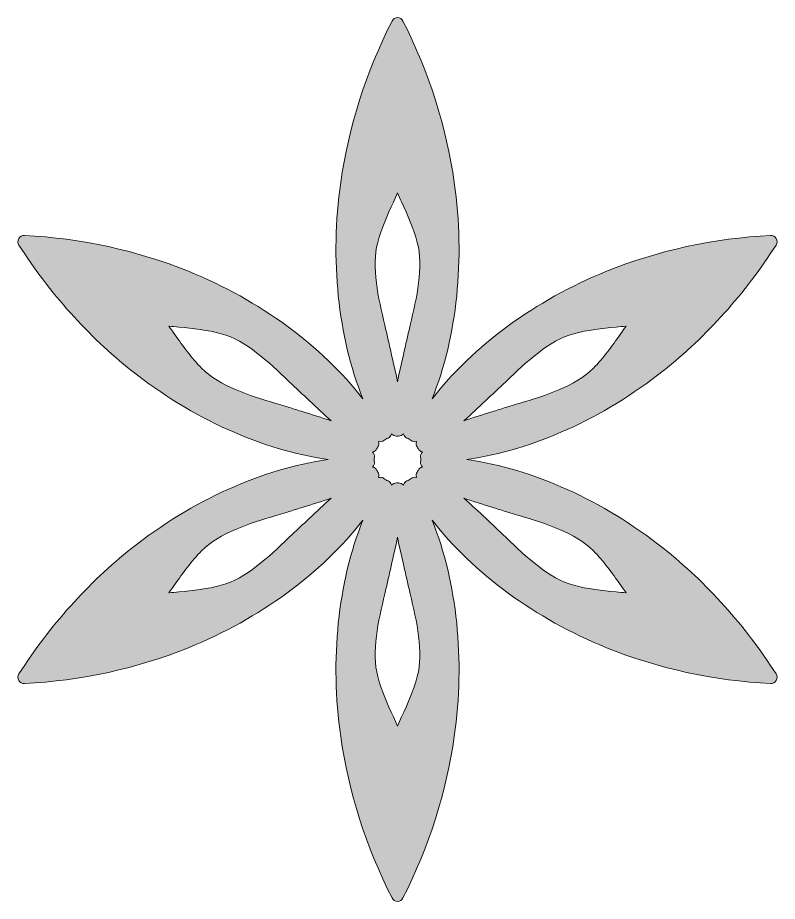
# Model space of a CAD drawing. Header units: inches. Extents: x 0 to 3117, y -2796 to 0.
# Drawn here: x 1443.5 to 1682.5, y -2770 to -2492 of the extents above; entities that cross this region are included whole.
import ezdxf

# ---------------------------------------------------------------- set-up
doc = ezdxf.new("R2010")
doc.units = ezdxf.units.IN
doc.header["$MEASUREMENT"] = 0
doc.layers.add('9', color=7, linetype='Continuous')

msp = doc.modelspace()

# ---------------------------------------------------------------- hatches: boundary and pattern name
at = {"layer": '9', "true_color": 0x031744}
h = msp.add_hatch(color=168, dxfattribs=at)
h.dxf.hatch_style = 2
edge = h.paths.add_edge_path()
edge.add_spline(control_points=[(1665.83, -2677.08), (1659.87, -2670.43), (1653.4, -2664.31), (1646.6, -2658.92), (1627.55, -2643.82), (1605.63, -2634), (1584.82, -2631), (1605.63, -2628), (1627.55, -2618.18), (1646.6, -2603.08), (1660.21, -2592.3), (1672.46, -2578.62), (1682.05, -2563.55), (1682.44, -2562.94), (1682.46, -2562.15), (1682.1, -2561.52), (1681.73, -2560.89), (1681.08, -2560.51), (1680.34, -2560.55), (1662.63, -2561.4), (1644.78, -2565.29), (1628.72, -2571.81), (1606.26, -2580.92), (1586.89, -2595.2), (1573.91, -2611.91), (1581.74, -2592.2), (1584.29, -2568.11), (1580.87, -2543.89), (1578.43, -2526.59), (1572.84, -2509.02), (1564.72, -2493.1), (1564.38, -2492.45), (1563.72, -2492.04), (1563, -2492.04), (1562.28, -2492.04), (1561.61, -2492.45), (1561.28, -2493.1), (1553.16, -2509.02), (1547.57, -2526.59), (1545.13, -2543.89), (1541.71, -2568.11), (1544.26, -2592.2), (1552.09, -2611.91), (1539.11, -2595.2), (1519.74, -2580.92), (1497.27, -2571.81), (1481.22, -2565.29), (1463.37, -2561.4), (1445.66, -2560.55), (1444.95, -2560.5), (1444.27, -2560.89), (1443.9, -2561.53), (1443.54, -2562.15), (1443.56, -2562.94), (1443.95, -2563.55), (1453.54, -2578.62), (1465.79, -2592.3), (1479.4, -2603.08), (1498.45, -2618.18), (1520.37, -2628), (1541.18, -2631), (1520.37, -2634), (1498.45, -2643.82), (1479.4, -2658.92), (1465.79, -2669.7), (1453.54, -2683.38), (1443.95, -2698.45), (1443.56, -2699.06), (1443.54, -2699.85), (1443.9, -2700.47), (1444.27, -2701.11), (1444.95, -2701.48), (1445.66, -2701.45), (1463.37, -2700.6), (1481.22, -2696.71), (1497.27, -2690.19), (1519.74, -2681.08), (1539.11, -2666.81), (1552.09, -2650.09), (1544.26, -2669.8), (1541.71, -2693.89), (1545.13, -2718.11), (1547.57, -2735.41), (1553.16, -2752.98), (1561.28, -2768.9), (1561.62, -2769.55), (1562.28, -2769.96), (1563, -2769.96), (1563.72, -2769.96), (1564.39, -2769.55), (1564.72, -2768.9), (1572.84, -2752.98), (1578.43, -2735.41), (1580.87, -2718.11), (1584.29, -2693.89), (1581.74, -2669.8), (1573.91, -2650.09), (1586.89, -2666.8), (1606.26, -2681.08), (1628.73, -2690.19), (1644.78, -2696.71), (1662.63, -2700.59), (1680.34, -2701.45), (1681.06, -2701.48), (1681.74, -2701.11), (1682.1, -2700.47), (1682.46, -2699.84), (1682.44, -2699.06), (1682.05, -2698.45), (1677.25, -2690.91), (1671.8, -2683.73), (1665.83, -2677.08)], knot_values=[0, 0, 0, 0, 1, 1, 1, 2, 2, 2, 3, 3, 3, 4, 4, 4, 5, 5, 5, 6, 6, 6, 7, 7, 7, 8, 8, 8, 9, 9, 9, 10, 10, 10, 11, 11, 11, 12, 12, 12, 13, 13, 13, 14, 14, 14, 15, 15, 15, 16, 16, 16, 17, 17, 17, 18, 18, 18, 19, 19, 19, 20, 20, 20, 21, 21, 21, 22, 22, 22, 23, 23, 23, 24, 24, 24, 25, 25, 25, 26, 26, 26, 27, 27, 27, 28, 28, 28, 29, 29, 29, 30, 30, 30, 31, 31, 31, 32, 32, 32, 33, 33, 33, 34, 34, 34, 35, 35, 35, 36, 36, 36, 37, 37, 37, 37], degree=3, periodic=1)
edge = h.paths.add_edge_path()
edge.add_spline(control_points=[(1597.25, -2655.65), (1596.18, -2654.63), (1595.13, -2653.63), (1594.11, -2652.68), (1592.97, -2651.62), (1591.85, -2650.56), (1590.73, -2649.5), (1588.51, -2647.41), (1586.25, -2645.26), (1583.91, -2643.2), (1586.84, -2644.21), (1589.81, -2645.12), (1592.7, -2646), (1594.18, -2646.46), (1595.66, -2646.91), (1597.14, -2647.38), (1598.46, -2647.8), (1599.84, -2648.22), (1601.25, -2648.64), (1609.56, -2651.15), (1618.99, -2654), (1624.62, -2659.7), (1627.79, -2662.91), (1630.47, -2666.7), (1633.07, -2670.36), (1633.67, -2671.21), (1634.29, -2672.08), (1634.92, -2672.95), (1633.86, -2672.84), (1632.81, -2672.73), (1631.77, -2672.63), (1627.33, -2672.19), (1622.74, -2671.74), (1618.41, -2670.57), (1610.7, -2668.5), (1603.55, -2661.67), (1597.25, -2655.65)], knot_values=[0, 0, 0, 0, 1, 1, 1, 2, 2, 2, 3, 3, 3, 4, 4, 4, 5, 5, 5, 6, 6, 6, 7, 7, 7, 8, 8, 8, 9, 9, 9, 10, 10, 10, 11, 11, 11, 12, 12, 12, 12], degree=3, periodic=1)
edge = h.paths.add_edge_path()
edge.add_spline(control_points=[(1568.95, -2636.56), (1568.96, -2636.6), (1568.97, -2636.64), (1568.98, -2636.68), (1568.93, -2636.67), (1568.88, -2636.65), (1568.82, -2636.64), (1568.29, -2636.52), (1567.73, -2636.65), (1567.29, -2636.97), (1566.87, -2637.28), (1566.43, -2637.54), (1565.97, -2637.75), (1565.48, -2637.97), (1565.09, -2638.39), (1564.93, -2638.92), (1564.91, -2638.96), (1564.89, -2639.02), (1564.88, -2639.07), (1564.85, -2639.04), (1564.83, -2639.01), (1564.8, -2638.98), (1564.42, -2638.58), (1563.89, -2638.35), (1563.33, -2638.37), (1563.33, -2638.37), (1563, -2638.39), (1563, -2638.39), (1563, -2638.39), (1562.67, -2638.37), (1562.67, -2638.37), (1562.11, -2638.34), (1561.58, -2638.58), (1561.2, -2638.98), (1561.17, -2639.01), (1561.15, -2639.04), (1561.12, -2639.07), (1561.11, -2639.02), (1561.09, -2638.96), (1561.07, -2638.92), (1560.91, -2638.39), (1560.52, -2637.97), (1560.03, -2637.75), (1559.57, -2637.54), (1559.13, -2637.28), (1558.71, -2636.97), (1558.37, -2636.73), (1557.98, -2636.6), (1557.57, -2636.6), (1557.44, -2636.6), (1557.31, -2636.61), (1557.18, -2636.64), (1557.12, -2636.65), (1557.07, -2636.67), (1557.02, -2636.68), (1557.03, -2636.64), (1557.04, -2636.6), (1557.05, -2636.56), (1557.22, -2636.01), (1557.13, -2635.43), (1556.83, -2634.95), (1556.72, -2634.78), (1556.62, -2634.6), (1556.52, -2634.42), (1556.26, -2633.91), (1555.8, -2633.55), (1555.25, -2633.42), (1555.21, -2633.41), (1555.17, -2633.41), (1555.13, -2633.4), (1555.17, -2633.36), (1555.21, -2633.32), (1555.25, -2633.28), (1555.61, -2632.87), (1555.78, -2632.32), (1555.72, -2631.78), (1555.7, -2631.52), (1555.69, -2631.26), (1555.69, -2631), (1555.69, -2630.74), (1555.7, -2630.48), (1555.72, -2630.22), (1555.78, -2629.68), (1555.61, -2629.13), (1555.25, -2628.72), (1555.21, -2628.68), (1555.17, -2628.64), (1555.13, -2628.6), (1555.17, -2628.59), (1555.21, -2628.59), (1555.25, -2628.58), (1555.8, -2628.45), (1556.26, -2628.09), (1556.52, -2627.58), (1556.62, -2627.4), (1556.73, -2627.22), (1556.83, -2627.04), (1557.13, -2626.56), (1557.22, -2625.98), (1557.05, -2625.43), (1557.04, -2625.4), (1557.03, -2625.36), (1557.02, -2625.32), (1557.07, -2625.33), (1557.12, -2625.35), (1557.18, -2625.36), (1557.71, -2625.48), (1558.27, -2625.35), (1558.71, -2625.03), (1559.13, -2624.72), (1559.57, -2624.46), (1560.03, -2624.25), (1560.52, -2624.03), (1560.91, -2623.6), (1561.07, -2623.08), (1561.09, -2623.04), (1561.11, -2622.98), (1561.12, -2622.93), (1561.15, -2622.96), (1561.18, -2622.99), (1561.2, -2623.02), (1561.58, -2623.43), (1562.11, -2623.66), (1562.69, -2623.63), (1562.69, -2623.63), (1563, -2623.61), (1563, -2623.61), (1563, -2623.61), (1563.31, -2623.63), (1563.31, -2623.63), (1563.88, -2623.66), (1564.42, -2623.43), (1564.79, -2623.02), (1564.79, -2623.02), (1564.88, -2622.93), (1564.88, -2622.93), (1564.89, -2622.98), (1564.91, -2623.03), (1564.93, -2623.08), (1565.09, -2623.6), (1565.48, -2624.03), (1565.97, -2624.25), (1566.43, -2624.46), (1566.87, -2624.72), (1567.29, -2625.03), (1567.73, -2625.35), (1568.28, -2625.48), (1568.82, -2625.36), (1568.88, -2625.35), (1568.93, -2625.33), (1568.98, -2625.32), (1568.97, -2625.36), (1568.96, -2625.4), (1568.95, -2625.44), (1568.78, -2625.98), (1568.86, -2626.57), (1569.17, -2627.05), (1569.27, -2627.22), (1569.38, -2627.4), (1569.48, -2627.58), (1569.74, -2628.08), (1570.2, -2628.45), (1570.75, -2628.58), (1570.79, -2628.59), (1570.83, -2628.59), (1570.87, -2628.6), (1570.83, -2628.64), (1570.79, -2628.68), (1570.75, -2628.72), (1570.39, -2629.13), (1570.22, -2629.68), (1570.27, -2630.22), (1570.3, -2630.47), (1570.31, -2630.74), (1570.31, -2631), (1570.31, -2631.26), (1570.3, -2631.52), (1570.27, -2631.78), (1570.22, -2632.32), (1570.39, -2632.87), (1570.75, -2633.28), (1570.79, -2633.32), (1570.83, -2633.36), (1570.87, -2633.4), (1570.83, -2633.41), (1570.79, -2633.41), (1570.75, -2633.42), (1570.2, -2633.55), (1569.74, -2633.91), (1569.48, -2634.42), (1569.38, -2634.6), (1569.27, -2634.78), (1569.17, -2634.95), (1568.87, -2635.43), (1568.78, -2636.01), (1568.95, -2636.56)], knot_values=[0, 0, 0, 0, 1, 1, 1, 2, 2, 2, 3, 3, 3, 4, 4, 4, 5, 5, 5, 6, 6, 6, 7, 7, 7, 8, 8, 8, 9, 9, 9, 10, 10, 10, 11, 11, 11, 12, 12, 12, 13, 13, 13, 14, 14, 14, 15, 15, 15, 16, 16, 16, 17, 17, 17, 18, 18, 18, 19, 19, 19, 20, 20, 20, 21, 21, 21, 22, 22, 22, 23, 23, 23, 24, 24, 24, 25, 25, 25, 26, 26, 26, 27, 27, 27, 28, 28, 28, 29, 29, 29, 30, 30, 30, 31, 31, 31, 32, 32, 32, 33, 33, 33, 34, 34, 34, 35, 35, 35, 36, 36, 36, 37, 37, 37, 38, 38, 38, 39, 39, 39, 40, 40, 40, 41, 41, 41, 42, 42, 42, 43, 43, 43, 44, 44, 44, 45, 45, 45, 46, 46, 46, 47, 47, 47, 48, 48, 48, 49, 49, 49, 50, 50, 50, 51, 51, 51, 52, 52, 52, 53, 53, 53, 54, 54, 54, 55, 55, 55, 56, 56, 56, 57, 57, 57, 58, 58, 58, 59, 59, 59, 60, 60, 60, 61, 61, 61, 62, 62, 62, 63, 63, 63, 64, 64, 64, 65, 65, 65, 65], degree=3, periodic=1)
edge = h.paths.add_edge_path()
edge.add_spline(control_points=[(1556.79, -2699.28), (1554.71, -2691.49), (1556.99, -2681.83), (1558.99, -2673.3), (1559.34, -2671.85), (1559.67, -2670.43), (1559.97, -2669.06), (1560.31, -2667.54), (1560.66, -2666.01), (1561.01, -2664.5), (1561.7, -2661.52), (1562.4, -2658.47), (1563, -2655.39), (1563.6, -2658.47), (1564.3, -2661.52), (1564.99, -2664.49), (1565.34, -2666.01), (1565.69, -2667.53), (1566.03, -2669.06), (1566.33, -2670.43), (1566.66, -2671.85), (1567.01, -2673.3), (1569.01, -2681.83), (1571.29, -2691.49), (1569.22, -2699.28), (1568.05, -2703.64), (1566.14, -2707.88), (1564.3, -2711.98), (1563.87, -2712.95), (1563.43, -2713.92), (1563, -2714.9), (1562.57, -2713.92), (1562.13, -2712.95), (1561.7, -2711.98), (1559.86, -2707.88), (1557.95, -2703.64), (1556.79, -2699.28)], knot_values=[0, 0, 0, 0, 1, 1, 1, 2, 2, 2, 3, 3, 3, 4, 4, 4, 5, 5, 5, 6, 6, 6, 7, 7, 7, 8, 8, 8, 9, 9, 9, 10, 10, 10, 11, 11, 11, 12, 12, 12, 12], degree=3, periodic=1)
edge = h.paths.add_edge_path()
edge.add_spline(control_points=[(1531.89, -2652.68), (1530.87, -2653.63), (1529.83, -2654.63), (1528.75, -2655.65), (1522.45, -2661.67), (1515.3, -2668.5), (1507.59, -2670.57), (1503.26, -2671.74), (1498.67, -2672.19), (1494.23, -2672.64), (1493.19, -2672.73), (1492.14, -2672.84), (1491.08, -2672.96), (1491.71, -2672.08), (1492.32, -2671.21), (1492.93, -2670.36), (1495.53, -2666.7), (1498.21, -2662.91), (1501.38, -2659.7), (1507.01, -2654), (1516.44, -2651.15), (1524.75, -2648.64), (1526.16, -2648.22), (1527.54, -2647.8), (1528.86, -2647.38), (1530.33, -2646.91), (1531.82, -2646.46), (1533.3, -2646), (1536.19, -2645.12), (1539.16, -2644.21), (1542.09, -2643.2), (1539.76, -2645.26), (1537.5, -2647.4), (1535.29, -2649.48), (1534.16, -2650.55), (1533.03, -2651.62), (1531.89, -2652.68)], knot_values=[0, 0, 0, 0, 1, 1, 1, 2, 2, 2, 3, 3, 3, 4, 4, 4, 5, 5, 5, 6, 6, 6, 7, 7, 7, 8, 8, 8, 9, 9, 9, 10, 10, 10, 11, 11, 11, 12, 12, 12, 12], degree=3, periodic=1)
edge = h.paths.add_edge_path()
edge.add_spline(control_points=[(1531.89, -2609.32), (1533.03, -2610.38), (1534.16, -2611.45), (1535.29, -2612.52), (1537.5, -2614.6), (1539.76, -2616.74), (1542.09, -2618.8), (1539.15, -2617.79), (1536.19, -2616.88), (1533.29, -2616), (1531.82, -2615.54), (1530.33, -2615.09), (1528.86, -2614.62), (1527.54, -2614.2), (1526.16, -2613.78), (1524.75, -2613.36), (1516.44, -2610.85), (1507.01, -2608), (1501.38, -2602.3), (1498.21, -2599.09), (1495.53, -2595.3), (1492.93, -2591.64), (1492.32, -2590.79), (1491.71, -2589.92), (1491.08, -2589.05), (1492.14, -2589.16), (1493.19, -2589.27), (1494.23, -2589.37), (1498.67, -2589.81), (1503.26, -2590.26), (1507.59, -2591.43), (1515.3, -2593.5), (1522.45, -2600.33), (1528.75, -2606.35), (1529.82, -2607.37), (1530.87, -2608.37), (1531.89, -2609.32)], knot_values=[0, 0, 0, 0, 1, 1, 1, 2, 2, 2, 3, 3, 3, 4, 4, 4, 5, 5, 5, 6, 6, 6, 7, 7, 7, 8, 8, 8, 9, 9, 9, 10, 10, 10, 11, 11, 11, 12, 12, 12, 12], degree=3, periodic=1)
edge = h.paths.add_edge_path()
edge.add_spline(control_points=[(1569.22, -2562.72), (1571.29, -2570.51), (1569.01, -2580.17), (1567.01, -2588.7), (1566.66, -2590.15), (1566.33, -2591.57), (1566.03, -2592.94), (1565.69, -2594.47), (1565.34, -2595.99), (1564.99, -2597.5), (1564.3, -2600.48), (1563.6, -2603.53), (1563, -2606.61), (1562.4, -2603.53), (1561.7, -2600.49), (1561.01, -2597.51), (1560.66, -2596), (1560.31, -2594.47), (1559.97, -2592.94), (1559.67, -2591.57), (1559.34, -2590.15), (1558.99, -2588.71), (1556.99, -2580.18), (1554.71, -2570.51), (1556.78, -2562.72), (1557.95, -2558.36), (1559.86, -2554.12), (1561.7, -2550.02), (1562.13, -2549.05), (1562.57, -2548.08), (1563, -2547.1), (1563.43, -2548.08), (1563.87, -2549.05), (1564.3, -2550.01), (1566.14, -2554.12), (1568.05, -2558.36), (1569.22, -2562.72)], knot_values=[0, 0, 0, 0, 1, 1, 1, 2, 2, 2, 3, 3, 3, 4, 4, 4, 5, 5, 5, 6, 6, 6, 7, 7, 7, 8, 8, 8, 9, 9, 9, 10, 10, 10, 11, 11, 11, 12, 12, 12, 12], degree=3, periodic=1)
edge = h.paths.add_edge_path()
edge.add_spline(control_points=[(1594.11, -2609.32), (1595.13, -2608.37), (1596.17, -2607.37), (1597.25, -2606.35), (1603.55, -2600.33), (1610.7, -2593.5), (1618.41, -2591.43), (1622.74, -2590.26), (1627.33, -2589.81), (1631.77, -2589.36), (1632.81, -2589.27), (1633.86, -2589.16), (1634.91, -2589.04), (1634.28, -2589.92), (1633.67, -2590.79), (1633.06, -2591.64), (1630.47, -2595.3), (1627.78, -2599.09), (1624.62, -2602.3), (1618.99, -2608), (1609.56, -2610.85), (1601.25, -2613.36), (1599.84, -2613.78), (1598.46, -2614.2), (1597.14, -2614.62), (1595.66, -2615.09), (1594.18, -2615.54), (1592.7, -2616), (1589.81, -2616.88), (1586.84, -2617.79), (1583.91, -2618.8), (1586.24, -2616.74), (1588.5, -2614.6), (1590.71, -2612.51), (1591.84, -2611.45), (1592.97, -2610.38), (1594.11, -2609.32)], knot_values=[0, 0, 0, 0, 1, 1, 1, 2, 2, 2, 3, 3, 3, 4, 4, 4, 5, 5, 5, 6, 6, 6, 7, 7, 7, 8, 8, 8, 9, 9, 9, 10, 10, 10, 11, 11, 11, 12, 12, 12, 12], degree=3, periodic=1)

# ---------------------------------------------------------------- linework, layer by layer
at = {"layer": '9', "lineweight": 0}
for points, knots in [([(1665.83, -2677.08), (1659.87, -2670.43), (1653.4, -2664.31), (1646.6, -2658.92), (1627.55, -2643.82), (1605.63, -2634), (1584.82, -2631), (1605.63, -2628), (1627.55, -2618.18), (1646.6, -2603.08), (1660.21, -2592.3), (1672.46, -2578.62), (1682.05, -2563.55), (1682.44, -2562.94), (1682.46, -2562.15), (1682.1, -2561.52), (1681.73, -2560.89), (1681.08, -2560.51), (1680.34, -2560.55), (1662.63, -2561.4), (1644.78, -2565.29), (1628.72, -2571.81), (1606.26, -2580.92), (1586.89, -2595.2), (1573.91, -2611.91), (1581.74, -2592.2), (1584.29, -2568.11), (1580.87, -2543.89), (1578.43, -2526.59), (1572.84, -2509.02), (1564.72, -2493.1), (1564.38, -2492.45), (1563.72, -2492.04), (1563, -2492.04), (1562.28, -2492.04), (1561.61, -2492.45), (1561.28, -2493.1), (1553.16, -2509.02), (1547.57, -2526.59), (1545.13, -2543.89), (1541.71, -2568.11), (1544.26, -2592.2), (1552.09, -2611.91), (1539.11, -2595.2), (1519.74, -2580.92), (1497.27, -2571.81), (1481.22, -2565.29), (1463.37, -2561.4), (1445.66, -2560.55), (1444.95, -2560.5), (1444.27, -2560.89), (1443.9, -2561.53), (1443.54, -2562.15), (1443.56, -2562.94), (1443.95, -2563.55), (1453.54, -2578.62), (1465.79, -2592.3), (1479.4, -2603.08), (1498.45, -2618.18), (1520.37, -2628), (1541.18, -2631), (1520.37, -2634), (1498.45, -2643.82), (1479.4, -2658.92), (1465.79, -2669.7), (1453.54, -2683.38), (1443.95, -2698.45), (1443.56, -2699.06), (1443.54, -2699.85), (1443.9, -2700.47), (1444.27, -2701.11), (1444.95, -2701.48), (1445.66, -2701.45), (1463.37, -2700.6), (1481.22, -2696.71), (1497.27, -2690.19), (1519.74, -2681.08), (1539.11, -2666.81), (1552.09, -2650.09), (1544.26, -2669.8), (1541.71, -2693.89), (1545.13, -2718.11), (1547.57, -2735.41), (1553.16, -2752.98), (1561.28, -2768.9), (1561.62, -2769.55), (1562.28, -2769.96), (1563, -2769.96), (1563.72, -2769.96), (1564.39, -2769.55), (1564.72, -2768.9), (1572.84, -2752.98), (1578.43, -2735.41), (1580.87, -2718.11), (1584.29, -2693.89), (1581.74, -2669.8), (1573.91, -2650.09), (1586.89, -2666.8), (1606.26, -2681.08), (1628.73, -2690.19), (1644.78, -2696.71), (1662.63, -2700.59), (1680.34, -2701.45), (1681.06, -2701.48), (1681.74, -2701.11), (1682.1, -2700.47), (1682.46, -2699.84), (1682.44, -2699.06), (1682.05, -2698.45), (1677.25, -2690.91), (1671.8, -2683.73), (1665.83, -2677.08)], [0, 0, 0, 0, 1, 1, 1, 2, 2, 2, 3, 3, 3, 4, 4, 4, 5, 5, 5, 6, 6, 6, 7, 7, 7, 8, 8, 8, 9, 9, 9, 10, 10, 10, 11, 11, 11, 12, 12, 12, 13, 13, 13, 14, 14, 14, 15, 15, 15, 16, 16, 16, 17, 17, 17, 18, 18, 18, 19, 19, 19, 20, 20, 20, 21, 21, 21, 22, 22, 22, 23, 23, 23, 24, 24, 24, 25, 25, 25, 26, 26, 26, 27, 27, 27, 28, 28, 28, 29, 29, 29, 30, 30, 30, 31, 31, 31, 32, 32, 32, 33, 33, 33, 34, 34, 34, 35, 35, 35, 36, 36, 36, 37, 37, 37, 37]), ([(1569.22, -2562.72), (1571.29, -2570.51), (1569.01, -2580.17), (1567.01, -2588.7), (1566.66, -2590.15), (1566.33, -2591.57), (1566.03, -2592.94), (1565.69, -2594.47), (1565.34, -2595.99), (1564.99, -2597.5), (1564.3, -2600.48), (1563.6, -2603.53), (1563, -2606.61), (1562.4, -2603.53), (1561.7, -2600.49), (1561.01, -2597.51), (1560.66, -2596), (1560.31, -2594.47), (1559.97, -2592.94), (1559.67, -2591.57), (1559.34, -2590.15), (1558.99, -2588.71), (1556.99, -2580.18), (1554.71, -2570.51), (1556.78, -2562.72), (1557.95, -2558.36), (1559.86, -2554.12), (1561.7, -2550.02), (1562.13, -2549.05), (1562.57, -2548.08), (1563, -2547.1), (1563.43, -2548.08), (1563.87, -2549.05), (1564.3, -2550.01), (1566.14, -2554.12), (1568.05, -2558.36), (1569.22, -2562.72)], [0, 0, 0, 0, 1, 1, 1, 2, 2, 2, 3, 3, 3, 4, 4, 4, 5, 5, 5, 6, 6, 6, 7, 7, 7, 8, 8, 8, 9, 9, 9, 10, 10, 10, 11, 11, 11, 12, 12, 12, 12]), ([(1531.89, -2609.32), (1533.03, -2610.38), (1534.16, -2611.45), (1535.29, -2612.52), (1537.5, -2614.6), (1539.76, -2616.74), (1542.09, -2618.8), (1539.15, -2617.79), (1536.19, -2616.88), (1533.29, -2616), (1531.82, -2615.54), (1530.33, -2615.09), (1528.86, -2614.62), (1527.54, -2614.2), (1526.16, -2613.78), (1524.75, -2613.36), (1516.44, -2610.85), (1507.01, -2608), (1501.38, -2602.3), (1498.21, -2599.09), (1495.53, -2595.3), (1492.93, -2591.64), (1492.32, -2590.79), (1491.71, -2589.92), (1491.08, -2589.05), (1492.14, -2589.16), (1493.19, -2589.27), (1494.23, -2589.37), (1498.67, -2589.81), (1503.26, -2590.26), (1507.59, -2591.43), (1515.3, -2593.5), (1522.45, -2600.33), (1528.75, -2606.35), (1529.82, -2607.37), (1530.87, -2608.37), (1531.89, -2609.32)], [0, 0, 0, 0, 1, 1, 1, 2, 2, 2, 3, 3, 3, 4, 4, 4, 5, 5, 5, 6, 6, 6, 7, 7, 7, 8, 8, 8, 9, 9, 9, 10, 10, 10, 11, 11, 11, 12, 12, 12, 12]), ([(1594.11, -2609.32), (1595.13, -2608.37), (1596.17, -2607.37), (1597.25, -2606.35), (1603.55, -2600.33), (1610.7, -2593.5), (1618.41, -2591.43), (1622.74, -2590.26), (1627.33, -2589.81), (1631.77, -2589.36), (1632.81, -2589.27), (1633.86, -2589.16), (1634.91, -2589.04), (1634.28, -2589.92), (1633.67, -2590.79), (1633.06, -2591.64), (1630.47, -2595.3), (1627.78, -2599.09), (1624.62, -2602.3), (1618.99, -2608), (1609.56, -2610.85), (1601.25, -2613.36), (1599.84, -2613.78), (1598.46, -2614.2), (1597.14, -2614.62), (1595.66, -2615.09), (1594.18, -2615.54), (1592.7, -2616), (1589.81, -2616.88), (1586.84, -2617.79), (1583.91, -2618.8), (1586.24, -2616.74), (1588.5, -2614.6), (1590.71, -2612.51), (1591.84, -2611.45), (1592.97, -2610.38), (1594.11, -2609.32)], [0, 0, 0, 0, 1, 1, 1, 2, 2, 2, 3, 3, 3, 4, 4, 4, 5, 5, 5, 6, 6, 6, 7, 7, 7, 8, 8, 8, 9, 9, 9, 10, 10, 10, 11, 11, 11, 12, 12, 12, 12]), ([(1568.95, -2636.56), (1568.96, -2636.6), (1568.97, -2636.64), (1568.98, -2636.68), (1568.93, -2636.67), (1568.88, -2636.65), (1568.82, -2636.64), (1568.29, -2636.52), (1567.73, -2636.65), (1567.29, -2636.97), (1566.87, -2637.28), (1566.43, -2637.54), (1565.97, -2637.75), (1565.48, -2637.97), (1565.09, -2638.39), (1564.93, -2638.92), (1564.91, -2638.96), (1564.89, -2639.02), (1564.88, -2639.07), (1564.85, -2639.04), (1564.83, -2639.01), (1564.8, -2638.98), (1564.42, -2638.58), (1563.89, -2638.35), (1563.33, -2638.37), (1563.33, -2638.37), (1563, -2638.39), (1563, -2638.39), (1563, -2638.39), (1562.67, -2638.37), (1562.67, -2638.37), (1562.11, -2638.34), (1561.58, -2638.58), (1561.2, -2638.98), (1561.17, -2639.01), (1561.15, -2639.04), (1561.12, -2639.07), (1561.11, -2639.02), (1561.09, -2638.96), (1561.07, -2638.92), (1560.91, -2638.39), (1560.52, -2637.97), (1560.03, -2637.75), (1559.57, -2637.54), (1559.13, -2637.28), (1558.71, -2636.97), (1558.37, -2636.73), (1557.98, -2636.6), (1557.57, -2636.6), (1557.44, -2636.6), (1557.31, -2636.61), (1557.18, -2636.64), (1557.12, -2636.65), (1557.07, -2636.67), (1557.02, -2636.68), (1557.03, -2636.64), (1557.04, -2636.6), (1557.05, -2636.56), (1557.22, -2636.01), (1557.13, -2635.43), (1556.83, -2634.95), (1556.72, -2634.78), (1556.62, -2634.6), (1556.52, -2634.42), (1556.26, -2633.91), (1555.8, -2633.55), (1555.25, -2633.42), (1555.21, -2633.41), (1555.17, -2633.41), (1555.13, -2633.4), (1555.17, -2633.36), (1555.21, -2633.32), (1555.25, -2633.28), (1555.61, -2632.87), (1555.78, -2632.32), (1555.72, -2631.78), (1555.7, -2631.52), (1555.69, -2631.26), (1555.69, -2631), (1555.69, -2630.74), (1555.7, -2630.48), (1555.72, -2630.22), (1555.78, -2629.68), (1555.61, -2629.13), (1555.25, -2628.72), (1555.21, -2628.68), (1555.17, -2628.64), (1555.13, -2628.6), (1555.17, -2628.59), (1555.21, -2628.59), (1555.25, -2628.58), (1555.8, -2628.45), (1556.26, -2628.09), (1556.52, -2627.58), (1556.62, -2627.4), (1556.73, -2627.22), (1556.83, -2627.04), (1557.13, -2626.56), (1557.22, -2625.98), (1557.05, -2625.43), (1557.04, -2625.4), (1557.03, -2625.36), (1557.02, -2625.32), (1557.07, -2625.33), (1557.12, -2625.35), (1557.18, -2625.36), (1557.71, -2625.48), (1558.27, -2625.35), (1558.71, -2625.03), (1559.13, -2624.72), (1559.57, -2624.46), (1560.03, -2624.25), (1560.52, -2624.03), (1560.91, -2623.6), (1561.07, -2623.08), (1561.09, -2623.04), (1561.11, -2622.98), (1561.12, -2622.93), (1561.15, -2622.96), (1561.18, -2622.99), (1561.2, -2623.02), (1561.58, -2623.43), (1562.11, -2623.66), (1562.69, -2623.63), (1562.69, -2623.63), (1563, -2623.61), (1563, -2623.61), (1563, -2623.61), (1563.31, -2623.63), (1563.31, -2623.63), (1563.88, -2623.66), (1564.42, -2623.43), (1564.79, -2623.02), (1564.79, -2623.02), (1564.88, -2622.93), (1564.88, -2622.93), (1564.89, -2622.98), (1564.91, -2623.03), (1564.93, -2623.08), (1565.09, -2623.6), (1565.48, -2624.03), (1565.97, -2624.25), (1566.43, -2624.46), (1566.87, -2624.72), (1567.29, -2625.03), (1567.73, -2625.35), (1568.28, -2625.48), (1568.82, -2625.36), (1568.88, -2625.35), (1568.93, -2625.33), (1568.98, -2625.32), (1568.97, -2625.36), (1568.96, -2625.4), (1568.95, -2625.44), (1568.78, -2625.98), (1568.86, -2626.57), (1569.17, -2627.05), (1569.27, -2627.22), (1569.38, -2627.4), (1569.48, -2627.58), (1569.74, -2628.08), (1570.2, -2628.45), (1570.75, -2628.58), (1570.79, -2628.59), (1570.83, -2628.59), (1570.87, -2628.6), (1570.83, -2628.64), (1570.79, -2628.68), (1570.75, -2628.72), (1570.39, -2629.13), (1570.22, -2629.68), (1570.27, -2630.22), (1570.3, -2630.47), (1570.31, -2630.74), (1570.31, -2631), (1570.31, -2631.26), (1570.3, -2631.52), (1570.27, -2631.78), (1570.22, -2632.32), (1570.39, -2632.87), (1570.75, -2633.28), (1570.79, -2633.32), (1570.83, -2633.36), (1570.87, -2633.4), (1570.83, -2633.41), (1570.79, -2633.41), (1570.75, -2633.42), (1570.2, -2633.55), (1569.74, -2633.91), (1569.48, -2634.42), (1569.38, -2634.6), (1569.27, -2634.78), (1569.17, -2634.95), (1568.87, -2635.43), (1568.78, -2636.01), (1568.95, -2636.56)], [0, 0, 0, 0, 1, 1, 1, 2, 2, 2, 3, 3, 3, 4, 4, 4, 5, 5, 5, 6, 6, 6, 7, 7, 7, 8, 8, 8, 9, 9, 9, 10, 10, 10, 11, 11, 11, 12, 12, 12, 13, 13, 13, 14, 14, 14, 15, 15, 15, 16, 16, 16, 17, 17, 17, 18, 18, 18, 19, 19, 19, 20, 20, 20, 21, 21, 21, 22, 22, 22, 23, 23, 23, 24, 24, 24, 25, 25, 25, 26, 26, 26, 27, 27, 27, 28, 28, 28, 29, 29, 29, 30, 30, 30, 31, 31, 31, 32, 32, 32, 33, 33, 33, 34, 34, 34, 35, 35, 35, 36, 36, 36, 37, 37, 37, 38, 38, 38, 39, 39, 39, 40, 40, 40, 41, 41, 41, 42, 42, 42, 43, 43, 43, 44, 44, 44, 45, 45, 45, 46, 46, 46, 47, 47, 47, 48, 48, 48, 49, 49, 49, 50, 50, 50, 51, 51, 51, 52, 52, 52, 53, 53, 53, 54, 54, 54, 55, 55, 55, 56, 56, 56, 57, 57, 57, 58, 58, 58, 59, 59, 59, 60, 60, 60, 61, 61, 61, 62, 62, 62, 63, 63, 63, 64, 64, 64, 65, 65, 65, 65]), ([(1531.89, -2652.68), (1530.87, -2653.63), (1529.83, -2654.63), (1528.75, -2655.65), (1522.45, -2661.67), (1515.3, -2668.5), (1507.59, -2670.57), (1503.26, -2671.74), (1498.67, -2672.19), (1494.23, -2672.64), (1493.19, -2672.73), (1492.14, -2672.84), (1491.08, -2672.96), (1491.71, -2672.08), (1492.32, -2671.21), (1492.93, -2670.36), (1495.53, -2666.7), (1498.21, -2662.91), (1501.38, -2659.7), (1507.01, -2654), (1516.44, -2651.15), (1524.75, -2648.64), (1526.16, -2648.22), (1527.54, -2647.8), (1528.86, -2647.38), (1530.33, -2646.91), (1531.82, -2646.46), (1533.3, -2646), (1536.19, -2645.12), (1539.16, -2644.21), (1542.09, -2643.2), (1539.76, -2645.26), (1537.5, -2647.4), (1535.29, -2649.48), (1534.16, -2650.55), (1533.03, -2651.62), (1531.89, -2652.68)], [0, 0, 0, 0, 1, 1, 1, 2, 2, 2, 3, 3, 3, 4, 4, 4, 5, 5, 5, 6, 6, 6, 7, 7, 7, 8, 8, 8, 9, 9, 9, 10, 10, 10, 11, 11, 11, 12, 12, 12, 12]), ([(1597.25, -2655.65), (1596.18, -2654.63), (1595.13, -2653.63), (1594.11, -2652.68), (1592.97, -2651.62), (1591.85, -2650.56), (1590.73, -2649.5), (1588.51, -2647.41), (1586.25, -2645.26), (1583.91, -2643.2), (1586.84, -2644.21), (1589.81, -2645.12), (1592.7, -2646), (1594.18, -2646.46), (1595.66, -2646.91), (1597.14, -2647.38), (1598.46, -2647.8), (1599.84, -2648.22), (1601.25, -2648.64), (1609.56, -2651.15), (1618.99, -2654), (1624.62, -2659.7), (1627.79, -2662.91), (1630.47, -2666.7), (1633.07, -2670.36), (1633.67, -2671.21), (1634.29, -2672.08), (1634.92, -2672.95), (1633.86, -2672.84), (1632.81, -2672.73), (1631.77, -2672.63), (1627.33, -2672.19), (1622.74, -2671.74), (1618.41, -2670.57), (1610.7, -2668.5), (1603.55, -2661.67), (1597.25, -2655.65)], [0, 0, 0, 0, 1, 1, 1, 2, 2, 2, 3, 3, 3, 4, 4, 4, 5, 5, 5, 6, 6, 6, 7, 7, 7, 8, 8, 8, 9, 9, 9, 10, 10, 10, 11, 11, 11, 12, 12, 12, 12]), ([(1556.79, -2699.28), (1554.71, -2691.49), (1556.99, -2681.83), (1558.99, -2673.3), (1559.34, -2671.85), (1559.67, -2670.43), (1559.97, -2669.06), (1560.31, -2667.54), (1560.66, -2666.01), (1561.01, -2664.5), (1561.7, -2661.52), (1562.4, -2658.47), (1563, -2655.39), (1563.6, -2658.47), (1564.3, -2661.52), (1564.99, -2664.49), (1565.34, -2666.01), (1565.69, -2667.53), (1566.03, -2669.06), (1566.33, -2670.43), (1566.66, -2671.85), (1567.01, -2673.3), (1569.01, -2681.83), (1571.29, -2691.49), (1569.22, -2699.28), (1568.05, -2703.64), (1566.14, -2707.88), (1564.3, -2711.98), (1563.87, -2712.95), (1563.43, -2713.92), (1563, -2714.9), (1562.57, -2713.92), (1562.13, -2712.95), (1561.7, -2711.98), (1559.86, -2707.88), (1557.95, -2703.64), (1556.79, -2699.28)], [0, 0, 0, 0, 1, 1, 1, 2, 2, 2, 3, 3, 3, 4, 4, 4, 5, 5, 5, 6, 6, 6, 7, 7, 7, 8, 8, 8, 9, 9, 9, 10, 10, 10, 11, 11, 11, 12, 12, 12, 12])]:
    msp.add_open_spline(points, degree=3, knots=knots, dxfattribs=at)

doc.saveas('drawing.dxf')
